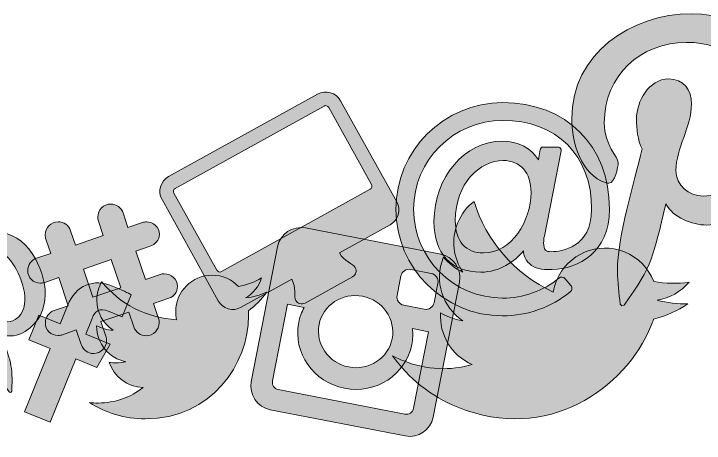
# Model space of a CAD drawing. Header units: inches. Extents: x 42 to 596, y -579 to -240.
# Drawn here: x 179.6 to 351.1, y -579.2 to -472.4 of the extents above; entities that cross this region are included whole.
import ezdxf

# ---------------------------------------------------------------- set-up
doc = ezdxf.new("R2010")
doc.units = ezdxf.units.IN
doc.header["$MEASUREMENT"] = 0
doc.layers.add('Layer 1', color=7, linetype='Continuous')

# ---------------------------------------------------------------- blocks, each defined once
blk = doc.blocks.new('block 22')
at = {"layer": 'Layer 1', "true_color": 0xe27d35}
h = blk.add_hatch(color=23, dxfattribs=at)
h.dxf.hatch_style = 2
edge = h.paths.add_edge_path()
edge.add_spline(control_points=[(347.85, -472.36), (361.56, -472.36), (374.05, -481.8), (374.05, -496.25), (374.05, -509.83), (367.11, -524.9), (351.65, -524.9), (347.98, -524.9), (343.35, -523.07), (341.56, -519.66), (338.25, -532.8), (338.51, -534.77), (331.17, -544.81), (331.17, -544.81), (330.56, -545.03), (330.56, -545.03), (330.56, -545.03), (330.17, -544.6), (330.17, -544.6), (329.9, -541.84), (329.51, -539.14), (329.51, -536.39), (329.51, -527.48), (333.62, -514.59), (335.62, -505.95), (334.53, -503.72), (334.23, -501.01), (334.23, -498.57), (334.23, -494.16), (337.28, -488.57), (342.26, -488.57), (345.93, -488.57), (347.9, -491.36), (347.9, -494.81), (347.9, -500.49), (344.05, -505.82), (344.05, -511.32), (344.05, -515.07), (347.15, -517.69), (350.78, -517.69), (360.82, -517.69), (363.92, -503.2), (363.92, -495.47), (363.92, -485.12), (356.59, -479.48), (346.67, -479.48), (335.14, -479.48), (326.24, -487.78), (326.24, -499.48), (326.24, -505.12), (329.69, -508), (329.69, -509.35), (329.69, -510.49), (328.86, -514.51), (327.41, -514.51), (327.2, -514.51), (326.89, -514.42), (326.67, -514.38), (320.43, -512.5), (318.16, -504.16), (318.16, -498.44), (318.16, -482.32), (332.92, -472.36), (347.85, -472.36)], knot_values=[0, 0, 0, 0, 1, 1, 1, 2, 2, 2, 3, 3, 3, 4, 4, 4, 5, 5, 5, 6, 6, 6, 7, 7, 7, 8, 8, 8, 9, 9, 9, 10, 10, 10, 11, 11, 11, 12, 12, 12, 13, 13, 13, 14, 14, 14, 15, 15, 15, 16, 16, 16, 17, 17, 17, 18, 18, 18, 19, 19, 19, 20, 20, 20, 21, 21, 21, 21], degree=3, periodic=1)
at = {"layer": 'Layer 1', "lineweight": 0}
blk.add_open_spline([(347.85, -472.36), (361.56, -472.36), (374.05, -481.8), (374.05, -496.25), (374.05, -509.83), (367.11, -524.9), (351.65, -524.9), (347.98, -524.9), (343.35, -523.07), (341.56, -519.66), (338.25, -532.8), (338.51, -534.77), (331.17, -544.81), (331.17, -544.81), (330.56, -545.03), (330.56, -545.03), (330.56, -545.03), (330.17, -544.6), (330.17, -544.6), (329.9, -541.84), (329.51, -539.14), (329.51, -536.39), (329.51, -527.48), (333.62, -514.59), (335.62, -505.95), (334.53, -503.72), (334.23, -501.01), (334.23, -498.57), (334.23, -494.16), (337.28, -488.57), (342.26, -488.57), (345.93, -488.57), (347.9, -491.36), (347.9, -494.81), (347.9, -500.49), (344.05, -505.82), (344.05, -511.32), (344.05, -515.07), (347.15, -517.69), (350.78, -517.69), (360.82, -517.69), (363.92, -503.2), (363.92, -495.47), (363.92, -485.12), (356.59, -479.48), (346.67, -479.48), (335.14, -479.48), (326.24, -487.78), (326.24, -499.48), (326.24, -505.12), (329.69, -508), (329.69, -509.35), (329.69, -510.49), (328.86, -514.51), (327.41, -514.51), (327.2, -514.51), (326.89, -514.42), (326.67, -514.38), (320.43, -512.5), (318.16, -504.16), (318.16, -498.44), (318.16, -482.32), (332.92, -472.36), (347.85, -472.36)], degree=3, knots=[0, 0, 0, 0, 1, 1, 1, 2, 2, 2, 3, 3, 3, 4, 4, 4, 5, 5, 5, 6, 6, 6, 7, 7, 7, 8, 8, 8, 9, 9, 9, 10, 10, 10, 11, 11, 11, 12, 12, 12, 13, 13, 13, 14, 14, 14, 15, 15, 15, 16, 16, 16, 17, 17, 17, 18, 18, 18, 19, 19, 19, 20, 20, 20, 21, 21, 21, 21], dxfattribs=at)
blk = doc.blocks.new('block 21')
at = {"layer": 'Layer 1'}
blk.add_blockref('block 22', (0, 0), dxfattribs=at)
blk = doc.blocks.new('block 23')
at = {"layer": 'Layer 1', "true_color": 0x5d5d5d}
h = blk.add_hatch(color=251, dxfattribs=at)
h.dxf.hatch_style = 2
edge = h.paths.add_edge_path()
edge.add_spline(control_points=[(338.48, -548.3), (338.31, -548.83), (338.1, -549.35), (337.89, -549.87), (331.47, -565.76), (311.99, -579.17), (289.9, -570.24), (283.09, -567.5), (277.56, -562.97), (273.63, -557.4), (274.55, -557.9), (275.46, -558.31), (276.47, -558.72), (282.08, -560.99), (288.02, -561.18), (293.46, -559.61), (288.22, -557.37), (285.19, -552.12), (285.59, -546.74), (286.29, -547.15), (287, -547.53), (287.78, -547.84), (288.86, -548.28), (290, -548.57), (291.11, -548.71), (286.06, -545.37), (283.88, -538.87), (286.24, -533.03), (286.26, -532.99), (286.29, -532.92), (286.3, -532.88), (287.54, -534.42), (289.17, -535.73), (291.12, -536.6), (288.75, -533.14), (288.12, -528.6), (289.8, -524.43), (290.7, -522.2), (292.12, -520.39), (293.89, -519.03), (296.86, -528.71), (303.82, -537.06), (313.58, -541.61), (313.75, -540.64), (314.02, -539.67), (314.39, -538.74), (317.07, -532.12), (324.61, -528.89), (331.26, -531.58), (334.72, -532.98), (337.26, -535.69), (338.51, -538.92), (341.43, -539.49), (344.44, -539.54), (347.3, -539.1), (345.28, -541.53), (342.44, -543.1), (339.35, -543.58), (341.87, -544.3), (344.48, -544.58), (347.02, -544.52), (344.42, -546.24), (341.52, -547.53), (338.48, -548.3)], knot_values=[0, 0, 0, 0, 1, 1, 1, 2, 2, 2, 3, 3, 3, 4, 4, 4, 5, 5, 5, 6, 6, 6, 7, 7, 7, 8, 8, 8, 9, 9, 9, 10, 10, 10, 11, 11, 11, 12, 12, 12, 13, 13, 13, 14, 14, 14, 15, 15, 15, 16, 16, 16, 17, 17, 17, 18, 18, 18, 19, 19, 19, 20, 20, 20, 21, 21, 21, 21], degree=3, periodic=1)
at = {"layer": 'Layer 1', "lineweight": 0}
blk.add_open_spline([(338.48, -548.3), (338.31, -548.83), (338.1, -549.35), (337.89, -549.87), (331.47, -565.76), (311.99, -579.17), (289.9, -570.24), (283.09, -567.5), (277.56, -562.97), (273.63, -557.4), (274.55, -557.9), (275.46, -558.31), (276.47, -558.72), (282.08, -560.99), (288.02, -561.18), (293.46, -559.61), (288.22, -557.37), (285.19, -552.12), (285.59, -546.74), (286.29, -547.15), (287, -547.53), (287.78, -547.84), (288.86, -548.28), (290, -548.57), (291.11, -548.71), (286.06, -545.37), (283.88, -538.87), (286.24, -533.03), (286.26, -532.99), (286.29, -532.92), (286.3, -532.88), (287.54, -534.42), (289.17, -535.73), (291.12, -536.6), (288.75, -533.14), (288.12, -528.6), (289.8, -524.43), (290.7, -522.2), (292.12, -520.39), (293.89, -519.03), (296.86, -528.71), (303.82, -537.06), (313.58, -541.61), (313.75, -540.64), (314.02, -539.67), (314.39, -538.74), (317.07, -532.12), (324.61, -528.89), (331.26, -531.58), (334.72, -532.98), (337.26, -535.69), (338.51, -538.92), (341.43, -539.49), (344.44, -539.54), (347.3, -539.1), (345.28, -541.53), (342.44, -543.1), (339.35, -543.58), (341.87, -544.3), (344.48, -544.58), (347.02, -544.52), (344.42, -546.24), (341.52, -547.53), (338.48, -548.3)], degree=3, knots=[0, 0, 0, 0, 1, 1, 1, 2, 2, 2, 3, 3, 3, 4, 4, 4, 5, 5, 5, 6, 6, 6, 7, 7, 7, 8, 8, 8, 9, 9, 9, 10, 10, 10, 11, 11, 11, 12, 12, 12, 13, 13, 13, 14, 14, 14, 15, 15, 15, 16, 16, 16, 17, 17, 17, 18, 18, 18, 19, 19, 19, 20, 20, 20, 21, 21, 21, 21], dxfattribs=at)
blk = doc.blocks.new('block 24')
at = {"layer": 'Layer 1', "true_color": 0x49c1c4}
h = blk.add_hatch(color=133, dxfattribs=at)
h.dxf.hatch_style = 2
edge = h.paths.add_edge_path()
edge.add_spline(control_points=[(313.29, -535.97), (312.84, -535.97), (312.67, -536), (312.18, -536), (310.04, -536), (308.35, -535.38), (307.28, -534.17), (306.62, -533.41), (306.24, -532.45), (306.14, -531.31), (304, -534), (300.27, -536.62), (295.61, -536.62), (288.18, -536.62), (283.94, -532.03), (283.94, -524.02), (283.94, -513.01), (291.57, -504.06), (300.89, -504.06), (304.93, -504.06), (308.18, -505.79), (309.9, -508.72), (309.9, -508.72), (309.97, -508.07), (309.97, -508.07), (309.97, -508.07), (310.35, -506.13), (310.35, -506.13), (310.39, -505.86), (310.63, -505.51), (310.87, -505.51), (310.87, -505.51), (314.94, -505.51), (314.94, -505.51), (315.12, -505.51), (315.29, -505.75), (315.39, -505.89), (315.5, -506), (315.53, -506.27), (315.5, -506.45), (315.5, -506.45), (311.35, -527.65), (311.35, -527.65), (311.21, -528.3), (311.18, -528.82), (311.18, -529.3), (311.18, -531.17), (311.73, -531.55), (313.15, -531.55), (315.5, -531.48), (323.09, -530.51), (323.09, -520.98), (323.09, -507.55), (314.43, -498.88), (300.99, -498.88), (288.8, -498.88), (278.89, -508.79), (278.89, -520.98), (278.89, -533.17), (288.8, -543.08), (300.99, -543.08), (306.07, -543.08), (311.04, -541.32), (314.98, -538.11), (315.46, -537.7), (316.15, -537.76), (316.53, -538.25), (316.53, -538.25), (317.95, -539.94), (317.95, -539.94), (318.12, -540.18), (318.22, -540.46), (318.19, -540.77), (318.16, -541.04), (318.02, -541.32), (317.78, -541.53), (313.08, -545.36), (307.11, -547.5), (300.99, -547.5), (286.39, -547.5), (274.47, -535.59), (274.47, -520.98), (274.47, -506.38), (286.39, -494.46), (300.99, -494.46), (316.84, -494.46), (327.51, -505.13), (327.51, -520.98), (327.51, -531.72), (319.85, -535.76), (313.29, -535.97)], knot_values=[0, 0, 0, 0, 1, 1, 1, 2, 2, 2, 3, 3, 3, 4, 4, 4, 5, 5, 5, 6, 6, 6, 7, 7, 7, 8, 8, 8, 9, 9, 9, 10, 10, 10, 11, 11, 11, 12, 12, 12, 13, 13, 13, 14, 14, 14, 15, 15, 15, 16, 16, 16, 17, 17, 17, 18, 18, 18, 19, 19, 19, 20, 20, 20, 21, 21, 21, 22, 22, 22, 23, 23, 23, 24, 24, 24, 25, 25, 25, 26, 26, 26, 27, 27, 27, 28, 28, 28, 29, 29, 29, 30, 30, 30, 30], degree=3, periodic=1)
edge = h.paths.add_edge_path()
edge.add_spline(control_points=[(301.1, -508.86), (295.36, -508.86), (289.22, -514.56), (289.22, -523.78), (289.22, -528.92), (291.77, -531.86), (296.26, -531.86), (303.2, -531.86), (308.04, -523.92), (308.04, -516.8), (308.04, -511.83), (305.45, -508.86), (301.1, -508.86)], knot_values=[0, 0, 0, 0, 1, 1, 1, 2, 2, 2, 3, 3, 3, 4, 4, 4, 4], degree=3, periodic=1)
at = {"layer": 'Layer 1', "lineweight": 0}
for points, knots in [([(313.29, -535.97), (312.84, -535.97), (312.67, -536), (312.18, -536), (310.04, -536), (308.35, -535.38), (307.28, -534.17), (306.62, -533.41), (306.24, -532.45), (306.14, -531.31), (304, -534), (300.27, -536.62), (295.61, -536.62), (288.18, -536.62), (283.94, -532.03), (283.94, -524.02), (283.94, -513.01), (291.57, -504.06), (300.89, -504.06), (304.93, -504.06), (308.18, -505.79), (309.9, -508.72), (309.9, -508.72), (309.97, -508.07), (309.97, -508.07), (309.97, -508.07), (310.35, -506.13), (310.35, -506.13), (310.39, -505.86), (310.63, -505.51), (310.87, -505.51), (310.87, -505.51), (314.94, -505.51), (314.94, -505.51), (315.12, -505.51), (315.29, -505.75), (315.39, -505.89), (315.5, -506), (315.53, -506.27), (315.5, -506.45), (315.5, -506.45), (311.35, -527.65), (311.35, -527.65), (311.21, -528.3), (311.18, -528.82), (311.18, -529.3), (311.18, -531.17), (311.73, -531.55), (313.15, -531.55), (315.5, -531.48), (323.09, -530.51), (323.09, -520.98), (323.09, -507.55), (314.43, -498.88), (300.99, -498.88), (288.8, -498.88), (278.89, -508.79), (278.89, -520.98), (278.89, -533.17), (288.8, -543.08), (300.99, -543.08), (306.07, -543.08), (311.04, -541.32), (314.98, -538.11), (315.46, -537.7), (316.15, -537.76), (316.53, -538.25), (316.53, -538.25), (317.95, -539.94), (317.95, -539.94), (318.12, -540.18), (318.22, -540.46), (318.19, -540.77), (318.16, -541.04), (318.02, -541.32), (317.78, -541.53), (313.08, -545.36), (307.11, -547.5), (300.99, -547.5), (286.39, -547.5), (274.47, -535.59), (274.47, -520.98), (274.47, -506.38), (286.39, -494.46), (300.99, -494.46), (316.84, -494.46), (327.51, -505.13), (327.51, -520.98), (327.51, -531.72), (319.85, -535.76), (313.29, -535.97)], [0, 0, 0, 0, 1, 1, 1, 2, 2, 2, 3, 3, 3, 4, 4, 4, 5, 5, 5, 6, 6, 6, 7, 7, 7, 8, 8, 8, 9, 9, 9, 10, 10, 10, 11, 11, 11, 12, 12, 12, 13, 13, 13, 14, 14, 14, 15, 15, 15, 16, 16, 16, 17, 17, 17, 18, 18, 18, 19, 19, 19, 20, 20, 20, 21, 21, 21, 22, 22, 22, 23, 23, 23, 24, 24, 24, 25, 25, 25, 26, 26, 26, 27, 27, 27, 28, 28, 28, 29, 29, 29, 30, 30, 30, 30]), ([(301.1, -508.86), (295.36, -508.86), (289.22, -514.56), (289.22, -523.78), (289.22, -528.92), (291.77, -531.86), (296.26, -531.86), (303.2, -531.86), (308.04, -523.92), (308.04, -516.8), (308.04, -511.83), (305.45, -508.86), (301.1, -508.86)], [0, 0, 0, 0, 1, 1, 1, 2, 2, 2, 3, 3, 3, 4, 4, 4, 4])]:
    blk.add_open_spline(points, degree=3, knots=knots, dxfattribs=at)
blk = doc.blocks.new('block 25')
at = {"layer": 'Layer 1', "true_color": 0xe27d35}
h = blk.add_hatch(color=23, dxfattribs=at)
h.dxf.hatch_style = 2
edge = h.paths.add_edge_path()
edge.add_spline(control_points=[(283.74, -572.69), (283.12, -575.87), (280, -577.98), (276.82, -577.36), (276.82, -577.36), (243.22, -570.83), (243.22, -570.83), (240.05, -570.21), (237.94, -567.08), (238.55, -563.91), (238.55, -563.91), (245.08, -530.31), (245.08, -530.31), (245.7, -527.13), (248.83, -525.03), (252.01, -525.64), (252.01, -525.64), (285.6, -532.17), (285.6, -532.17), (288.78, -532.79), (290.89, -535.92), (290.27, -539.09), (290.27, -539.09), (283.74, -572.69), (283.74, -572.69)], knot_values=[0, 0, 0, 0, 1, 1, 1, 2, 2, 2, 3, 3, 3, 4, 4, 4, 5, 5, 5, 6, 6, 6, 7, 7, 7, 8, 8, 8, 8], degree=3, periodic=1)
edge = h.paths.add_edge_path()
edge.add_spline(control_points=[(282.56, -551.43), (282.56, -551.43), (278.59, -550.65), (278.59, -550.65), (278.74, -551.93), (278.69, -553.3), (278.43, -554.62), (276.96, -562.15), (269.49, -567.02), (261.72, -565.51), (253.98, -564), (248.87, -556.69), (250.33, -549.16), (250.59, -547.84), (251.06, -546.55), (251.67, -545.42), (251.67, -545.42), (247.53, -544.62), (247.53, -544.62), (247.53, -544.62), (243.82, -563.68), (243.82, -563.68), (243.63, -564.68), (244.26, -565.63), (245.26, -565.82), (245.26, -565.82), (276.71, -571.93), (276.71, -571.93), (277.71, -572.13), (278.66, -571.49), (278.85, -570.49), (278.85, -570.49), (282.56, -551.43), (282.56, -551.43)], knot_values=[0, 0, 0, 0, 1, 1, 1, 2, 2, 2, 3, 3, 3, 4, 4, 4, 5, 5, 5, 6, 6, 6, 7, 7, 7, 8, 8, 8, 9, 9, 9, 10, 10, 10, 11, 11, 11, 11], degree=3, periodic=1)
edge = h.paths.add_edge_path()
edge.add_spline(control_points=[(266.17, -542.62), (261.17, -541.65), (256.34, -544.8), (255.4, -549.66), (254.45, -554.51), (257.75, -559.24), (262.75, -560.21), (267.78, -561.19), (272.6, -558.04), (273.55, -553.18), (274.49, -548.33), (271.2, -543.6), (266.17, -542.62)], knot_values=[0, 0, 0, 0, 1, 1, 1, 2, 2, 2, 3, 3, 3, 4, 4, 4, 4], degree=3, periodic=1)
edge = h.paths.add_edge_path()
edge.add_spline(control_points=[(284.91, -539.36), (285.12, -538.25), (284.39, -537.16), (283.27, -536.94), (283.27, -536.94), (278.15, -535.95), (278.15, -535.95), (277.03, -535.73), (275.94, -536.46), (275.73, -537.58), (275.73, -537.58), (274.78, -542.43), (274.78, -542.43), (274.57, -543.55), (275.3, -544.64), (276.42, -544.86), (276.42, -544.86), (281.54, -545.85), (281.54, -545.85), (282.66, -546.07), (283.74, -545.34), (283.96, -544.22), (283.96, -544.22), (284.91, -539.36), (284.91, -539.36)], knot_values=[0, 0, 0, 0, 1, 1, 1, 2, 2, 2, 3, 3, 3, 4, 4, 4, 5, 5, 5, 6, 6, 6, 7, 7, 7, 8, 8, 8, 8], degree=3, periodic=1)
at = {"layer": 'Layer 1', "lineweight": 0}
for points, knots in [([(283.74, -572.69), (283.12, -575.87), (280, -577.98), (276.82, -577.36), (276.82, -577.36), (243.22, -570.83), (243.22, -570.83), (240.05, -570.21), (237.94, -567.08), (238.55, -563.91), (238.55, -563.91), (245.08, -530.31), (245.08, -530.31), (245.7, -527.13), (248.83, -525.03), (252.01, -525.64), (252.01, -525.64), (285.6, -532.17), (285.6, -532.17), (288.78, -532.79), (290.89, -535.92), (290.27, -539.09), (290.27, -539.09), (283.74, -572.69), (283.74, -572.69)], [0, 0, 0, 0, 1, 1, 1, 2, 2, 2, 3, 3, 3, 4, 4, 4, 5, 5, 5, 6, 6, 6, 7, 7, 7, 8, 8, 8, 8]), ([(284.91, -539.36), (285.12, -538.25), (284.39, -537.16), (283.27, -536.94), (283.27, -536.94), (278.15, -535.95), (278.15, -535.95), (277.03, -535.73), (275.94, -536.46), (275.73, -537.58), (275.73, -537.58), (274.78, -542.43), (274.78, -542.43), (274.57, -543.55), (275.3, -544.64), (276.42, -544.86), (276.42, -544.86), (281.54, -545.85), (281.54, -545.85), (282.66, -546.07), (283.74, -545.34), (283.96, -544.22), (283.96, -544.22), (284.91, -539.36), (284.91, -539.36)], [0, 0, 0, 0, 1, 1, 1, 2, 2, 2, 3, 3, 3, 4, 4, 4, 5, 5, 5, 6, 6, 6, 7, 7, 7, 8, 8, 8, 8]), ([(266.17, -542.62), (261.17, -541.65), (256.34, -544.8), (255.4, -549.66), (254.45, -554.51), (257.75, -559.24), (262.75, -560.21), (267.78, -561.19), (272.6, -558.04), (273.55, -553.18), (274.49, -548.33), (271.2, -543.6), (266.17, -542.62)], [0, 0, 0, 0, 1, 1, 1, 2, 2, 2, 3, 3, 3, 4, 4, 4, 4]), ([(282.56, -551.43), (282.56, -551.43), (278.59, -550.65), (278.59, -550.65), (278.74, -551.93), (278.69, -553.3), (278.43, -554.62), (276.96, -562.15), (269.49, -567.02), (261.72, -565.51), (253.98, -564), (248.87, -556.69), (250.33, -549.16), (250.59, -547.84), (251.06, -546.55), (251.67, -545.42), (251.67, -545.42), (247.53, -544.62), (247.53, -544.62), (247.53, -544.62), (243.82, -563.68), (243.82, -563.68), (243.63, -564.68), (244.26, -565.63), (245.26, -565.82), (245.26, -565.82), (276.71, -571.93), (276.71, -571.93), (277.71, -572.13), (278.66, -571.49), (278.85, -570.49), (278.85, -570.49), (282.56, -551.43), (282.56, -551.43)], [0, 0, 0, 0, 1, 1, 1, 2, 2, 2, 3, 3, 3, 4, 4, 4, 5, 5, 5, 6, 6, 6, 7, 7, 7, 8, 8, 8, 9, 9, 9, 10, 10, 10, 11, 11, 11, 11])]:
    blk.add_open_spline(points, degree=3, knots=knots, dxfattribs=at)
blk = doc.blocks.new('block 27')
at = {"layer": 'Layer 1', "true_color": 0x5d5d5d}
h = blk.add_hatch(color=251, dxfattribs=at)
h.dxf.hatch_style = 2
edge = h.paths.add_edge_path()
edge.add_spline(control_points=[(274.67, -519.14), (275.79, -521.17), (275.05, -523.75), (273.02, -524.88), (273.02, -524.88), (260.45, -531.85), (260.45, -531.85), (261.54, -533.81), (263.94, -534.66), (264.39, -535.46), (264.84, -536.27), (264.54, -537.31), (263.73, -537.76), (263.73, -537.76), (251.9, -544.32), (251.9, -544.32), (251.09, -544.77), (250.05, -544.47), (249.6, -543.66), (249.13, -542.8), (249.74, -540.41), (248.62, -538.4), (248.62, -538.4), (236.06, -545.37), (236.06, -545.37), (234.02, -546.5), (231.44, -545.76), (230.31, -543.72), (230.31, -543.72), (216.38, -518.59), (216.38, -518.59), (215.25, -516.55), (215.99, -513.97), (218.03, -512.84), (218.03, -512.84), (254.99, -492.36), (254.99, -492.36), (257.02, -491.23), (259.61, -491.97), (260.73, -494), (260.73, -494), (274.67, -519.14), (274.67, -519.14)], knot_values=[0, 0, 0, 0, 1, 1, 1, 2, 2, 2, 3, 3, 3, 4, 4, 4, 5, 5, 5, 6, 6, 6, 7, 7, 7, 8, 8, 8, 9, 9, 9, 10, 10, 10, 11, 11, 11, 12, 12, 12, 13, 13, 13, 14, 14, 14, 14], degree=3, periodic=1)
edge = h.paths.add_edge_path()
edge.add_spline(control_points=[(257.78, -495.64), (257.56, -495.25), (257.02, -495.09), (256.63, -495.31), (256.63, -495.31), (219.66, -515.8), (219.66, -515.8), (219.27, -516.02), (219.12, -516.56), (219.34, -516.95), (219.34, -516.95), (229.99, -536.17), (229.99, -536.17), (230.21, -536.56), (230.75, -536.72), (231.14, -536.5), (231.14, -536.5), (268.1, -516.01), (268.1, -516.01), (268.49, -515.79), (268.65, -515.25), (268.43, -514.86), (268.43, -514.86), (257.78, -495.64), (257.78, -495.64)], knot_values=[0, 0, 0, 0, 1, 1, 1, 2, 2, 2, 3, 3, 3, 4, 4, 4, 5, 5, 5, 6, 6, 6, 7, 7, 7, 8, 8, 8, 8], degree=3, periodic=1)
at = {"layer": 'Layer 1', "lineweight": 0}
for points, knots in [([(274.67, -519.14), (275.79, -521.17), (275.05, -523.75), (273.02, -524.88), (273.02, -524.88), (260.45, -531.85), (260.45, -531.85), (261.54, -533.81), (263.94, -534.66), (264.39, -535.46), (264.84, -536.27), (264.54, -537.31), (263.73, -537.76), (263.73, -537.76), (251.9, -544.32), (251.9, -544.32), (251.09, -544.77), (250.05, -544.47), (249.6, -543.66), (249.13, -542.8), (249.74, -540.41), (248.62, -538.4), (248.62, -538.4), (236.06, -545.37), (236.06, -545.37), (234.02, -546.5), (231.44, -545.76), (230.31, -543.72), (230.31, -543.72), (216.38, -518.59), (216.38, -518.59), (215.25, -516.55), (215.99, -513.97), (218.03, -512.84), (218.03, -512.84), (254.99, -492.36), (254.99, -492.36), (257.02, -491.23), (259.61, -491.97), (260.73, -494), (260.73, -494), (274.67, -519.14), (274.67, -519.14)], [0, 0, 0, 0, 1, 1, 1, 2, 2, 2, 3, 3, 3, 4, 4, 4, 5, 5, 5, 6, 6, 6, 7, 7, 7, 8, 8, 8, 9, 9, 9, 10, 10, 10, 11, 11, 11, 12, 12, 12, 13, 13, 13, 14, 14, 14, 14]), ([(257.78, -495.64), (257.56, -495.25), (257.02, -495.09), (256.63, -495.31), (256.63, -495.31), (219.66, -515.8), (219.66, -515.8), (219.27, -516.02), (219.12, -516.56), (219.34, -516.95), (219.34, -516.95), (229.99, -536.17), (229.99, -536.17), (230.21, -536.56), (230.75, -536.72), (231.14, -536.5), (231.14, -536.5), (268.1, -516.01), (268.1, -516.01), (268.49, -515.79), (268.65, -515.25), (268.43, -514.86), (268.43, -514.86), (257.78, -495.64), (257.78, -495.64)], [0, 0, 0, 0, 1, 1, 1, 2, 2, 2, 3, 3, 3, 4, 4, 4, 5, 5, 5, 6, 6, 6, 7, 7, 7, 8, 8, 8, 8])]:
    blk.add_open_spline(points, degree=3, knots=knots, dxfattribs=at)
blk = doc.blocks.new('block 26')
at = {"layer": 'Layer 1'}
blk.add_blockref('block 27', (0, 0), dxfattribs=at)
blk = doc.blocks.new('block 28')
at = {"layer": 'Layer 1', "true_color": 0x49c1c4}
h = blk.add_hatch(color=133, dxfattribs=at)
h.dxf.hatch_style = 2
edge = h.paths.add_edge_path()
edge.add_spline(control_points=[(237.83, -546.28), (237.86, -546.67), (237.86, -547.06), (237.86, -547.45), (237.86, -559.38), (228.79, -573.11), (212.2, -573.11), (207.09, -573.11), (202.34, -571.63), (198.35, -569.07), (199.08, -569.15), (199.77, -569.18), (200.53, -569.18), (204.74, -569.18), (208.62, -567.75), (211.72, -565.32), (207.76, -565.24), (204.44, -562.64), (203.29, -559.07), (203.85, -559.15), (204.41, -559.21), (205, -559.21), (205.8, -559.21), (206.61, -559.1), (207.37, -558.9), (203.24, -558.06), (200.14, -554.43), (200.14, -550.05), (200.14, -550.02), (200.14, -549.97), (200.14, -549.94), (201.34, -550.61), (202.73, -551.03), (204.21, -551.08), (201.78, -549.46), (200.19, -546.7), (200.19, -543.57), (200.19, -541.9), (200.64, -540.36), (201.42, -539.02), (205.86, -544.49), (212.53, -548.07), (220.02, -548.46), (219.88, -547.79), (219.79, -547.09), (219.79, -546.39), (219.79, -541.42), (223.82, -537.37), (228.81, -537.37), (231.41, -537.37), (233.76, -538.46), (235.4, -540.22), (237.44, -539.83), (239.4, -539.08), (241.13, -538.04), (240.46, -540.14), (239.03, -541.9), (237.16, -543.01), (238.98, -542.82), (240.74, -542.31), (242.36, -541.62), (241.13, -543.4), (239.59, -545), (237.83, -546.28)], knot_values=[0, 0, 0, 0, 1, 1, 1, 2, 2, 2, 3, 3, 3, 4, 4, 4, 5, 5, 5, 6, 6, 6, 7, 7, 7, 8, 8, 8, 9, 9, 9, 10, 10, 10, 11, 11, 11, 12, 12, 12, 13, 13, 13, 14, 14, 14, 15, 15, 15, 16, 16, 16, 17, 17, 17, 18, 18, 18, 19, 19, 19, 20, 20, 20, 21, 21, 21, 21], degree=3, periodic=1)
at = {"layer": 'Layer 1', "lineweight": 0}
blk.add_open_spline([(237.83, -546.28), (237.86, -546.67), (237.86, -547.06), (237.86, -547.45), (237.86, -559.38), (228.79, -573.11), (212.2, -573.11), (207.09, -573.11), (202.34, -571.63), (198.35, -569.07), (199.08, -569.15), (199.77, -569.18), (200.53, -569.18), (204.74, -569.18), (208.62, -567.75), (211.72, -565.32), (207.76, -565.24), (204.44, -562.64), (203.29, -559.07), (203.85, -559.15), (204.41, -559.21), (205, -559.21), (205.8, -559.21), (206.61, -559.1), (207.37, -558.9), (203.24, -558.06), (200.14, -554.43), (200.14, -550.05), (200.14, -550.02), (200.14, -549.97), (200.14, -549.94), (201.34, -550.61), (202.73, -551.03), (204.21, -551.08), (201.78, -549.46), (200.19, -546.7), (200.19, -543.57), (200.19, -541.9), (200.64, -540.36), (201.42, -539.02), (205.86, -544.49), (212.53, -548.07), (220.02, -548.46), (219.88, -547.79), (219.79, -547.09), (219.79, -546.39), (219.79, -541.42), (223.82, -537.37), (228.81, -537.37), (231.41, -537.37), (233.76, -538.46), (235.4, -540.22), (237.44, -539.83), (239.4, -539.08), (241.13, -538.04), (240.46, -540.14), (239.03, -541.9), (237.16, -543.01), (238.98, -542.82), (240.74, -542.31), (242.36, -541.62), (241.13, -543.4), (239.59, -545), (237.83, -546.28)], degree=3, knots=[0, 0, 0, 0, 1, 1, 1, 2, 2, 2, 3, 3, 3, 4, 4, 4, 5, 5, 5, 6, 6, 6, 7, 7, 7, 8, 8, 8, 9, 9, 9, 10, 10, 10, 11, 11, 11, 12, 12, 12, 13, 13, 13, 14, 14, 14, 15, 15, 15, 16, 16, 16, 17, 17, 17, 18, 18, 18, 19, 19, 19, 20, 20, 20, 21, 21, 21, 21], dxfattribs=at)
blk = doc.blocks.new('block 29')
at = {"layer": 'Layer 1', "true_color": 0xe27d35}
h = blk.add_hatch(color=23, dxfattribs=at)
h.dxf.hatch_style = 2
edge = h.paths.add_edge_path()
edge.add_spline(control_points=[(220.19, -540.2), (220.19, -541.63), (219.45, -542.63), (218.11, -543.1), (218.11, -543.1), (214.27, -544.42), (214.27, -544.42), (214.27, -544.42), (215.52, -548.15), (215.52, -548.15), (215.63, -548.49), (215.68, -548.84), (215.68, -549.2), (215.68, -550.96), (214.25, -552.44), (212.48, -552.44), (211.07, -552.44), (209.82, -551.57), (209.38, -550.23), (209.38, -550.23), (208.15, -546.54), (208.15, -546.54), (208.15, -546.54), (201.22, -548.91), (201.22, -548.91), (201.22, -548.91), (202.45, -552.57), (202.45, -552.57), (202.56, -552.91), (202.63, -553.27), (202.63, -553.62), (202.63, -555.37), (201.2, -556.86), (199.41, -556.86), (198.01, -556.86), (196.78, -555.99), (196.33, -554.65), (196.33, -554.65), (195.1, -551.01), (195.1, -551.01), (195.1, -551.01), (191.68, -552.19), (191.68, -552.19), (191.33, -552.3), (190.95, -552.39), (190.57, -552.39), (188.76, -552.39), (187.4, -551.05), (187.4, -549.25), (187.4, -547.86), (188.29, -546.61), (189.61, -546.16), (189.61, -546.16), (193.09, -544.98), (193.09, -544.98), (193.09, -544.98), (190.75, -537.99), (190.75, -537.99), (190.75, -537.99), (187.26, -539.19), (187.26, -539.19), (186.9, -539.3), (186.55, -539.37), (186.19, -539.37), (184.4, -539.37), (183.02, -538.01), (183.02, -536.22), (183.02, -534.84), (183.91, -533.58), (185.23, -533.14), (185.23, -533.14), (188.74, -531.95), (188.74, -531.95), (188.74, -531.95), (187.55, -528.4), (187.55, -528.4), (187.44, -528.07), (187.37, -527.71), (187.37, -527.35), (187.37, -525.59), (188.8, -524.11), (190.59, -524.11), (192, -524.11), (193.23, -524.98), (193.67, -526.33), (193.67, -526.33), (194.88, -529.9), (194.88, -529.9), (194.88, -529.9), (201.8, -527.55), (201.8, -527.55), (201.8, -527.55), (200.6, -523.98), (200.6, -523.98), (200.49, -523.64), (200.42, -523.29), (200.42, -522.93), (200.42, -521.17), (201.87, -519.69), (203.64, -519.69), (205.04, -519.69), (206.29, -520.58), (206.74, -521.9), (206.74, -521.9), (207.92, -525.5), (207.92, -525.5), (207.92, -525.5), (211.54, -524.27), (211.54, -524.27), (211.86, -524.18), (212.17, -524.14), (212.5, -524.14), (214.25, -524.14), (215.74, -525.43), (215.74, -527.22), (215.74, -528.6), (214.67, -529.77), (213.42, -530.19), (213.42, -530.19), (209.91, -531.4), (209.91, -531.4), (209.91, -531.4), (212.26, -538.46), (212.26, -538.46), (212.26, -538.46), (215.92, -537.2), (215.92, -537.2), (216.26, -537.09), (216.61, -537.03), (216.95, -537.03), (218.78, -537.03), (220.19, -538.37), (220.19, -540.2)], knot_values=[0, 0, 0, 0, 1, 1, 1, 2, 2, 2, 3, 3, 3, 4, 4, 4, 5, 5, 5, 6, 6, 6, 7, 7, 7, 8, 8, 8, 9, 9, 9, 10, 10, 10, 11, 11, 11, 12, 12, 12, 13, 13, 13, 14, 14, 14, 15, 15, 15, 16, 16, 16, 17, 17, 17, 18, 18, 18, 19, 19, 19, 20, 20, 20, 21, 21, 21, 22, 22, 22, 23, 23, 23, 24, 24, 24, 25, 25, 25, 26, 26, 26, 27, 27, 27, 28, 28, 28, 29, 29, 29, 30, 30, 30, 31, 31, 31, 32, 32, 32, 33, 33, 33, 34, 34, 34, 35, 35, 35, 36, 36, 36, 37, 37, 37, 38, 38, 38, 39, 39, 39, 40, 40, 40, 41, 41, 41, 42, 42, 42, 43, 43, 43, 44, 44, 44, 44], degree=3, periodic=1)
h.paths.add_polyline_path([(206.14, -540.53), (203.79, -533.5), (196.87, -535.89), (199.21, -542.88)])
at = {"layer": 'Layer 1', "lineweight": 0}
blk.add_lwpolyline([(206.14, -540.53), (203.79, -533.5), (196.87, -535.89), (199.21, -542.88), (206.14, -540.53)], dxfattribs=at)
blk.add_open_spline([(220.19, -540.2), (220.19, -541.63), (219.45, -542.63), (218.11, -543.1), (218.11, -543.1), (214.27, -544.42), (214.27, -544.42), (214.27, -544.42), (215.52, -548.15), (215.52, -548.15), (215.63, -548.49), (215.68, -548.84), (215.68, -549.2), (215.68, -550.96), (214.25, -552.44), (212.48, -552.44), (211.07, -552.44), (209.82, -551.57), (209.38, -550.23), (209.38, -550.23), (208.15, -546.54), (208.15, -546.54), (208.15, -546.54), (201.22, -548.91), (201.22, -548.91), (201.22, -548.91), (202.45, -552.57), (202.45, -552.57), (202.56, -552.91), (202.63, -553.27), (202.63, -553.62), (202.63, -555.37), (201.2, -556.86), (199.41, -556.86), (198.01, -556.86), (196.78, -555.99), (196.33, -554.65), (196.33, -554.65), (195.1, -551.01), (195.1, -551.01), (195.1, -551.01), (191.68, -552.19), (191.68, -552.19), (191.33, -552.3), (190.95, -552.39), (190.57, -552.39), (188.76, -552.39), (187.4, -551.05), (187.4, -549.25), (187.4, -547.86), (188.29, -546.61), (189.61, -546.16), (189.61, -546.16), (193.09, -544.98), (193.09, -544.98), (193.09, -544.98), (190.75, -537.99), (190.75, -537.99), (190.75, -537.99), (187.26, -539.19), (187.26, -539.19), (186.9, -539.3), (186.55, -539.37), (186.19, -539.37), (184.4, -539.37), (183.02, -538.01), (183.02, -536.22), (183.02, -534.84), (183.91, -533.58), (185.23, -533.14), (185.23, -533.14), (188.74, -531.95), (188.74, -531.95), (188.74, -531.95), (187.55, -528.4), (187.55, -528.4), (187.44, -528.07), (187.37, -527.71), (187.37, -527.35), (187.37, -525.59), (188.8, -524.11), (190.59, -524.11), (192, -524.11), (193.23, -524.98), (193.67, -526.33), (193.67, -526.33), (194.88, -529.9), (194.88, -529.9), (194.88, -529.9), (201.8, -527.55), (201.8, -527.55), (201.8, -527.55), (200.6, -523.98), (200.6, -523.98), (200.49, -523.64), (200.42, -523.29), (200.42, -522.93), (200.42, -521.17), (201.87, -519.69), (203.64, -519.69), (205.04, -519.69), (206.29, -520.58), (206.74, -521.9), (206.74, -521.9), (207.92, -525.5), (207.92, -525.5), (207.92, -525.5), (211.54, -524.27), (211.54, -524.27), (211.86, -524.18), (212.17, -524.14), (212.5, -524.14), (214.25, -524.14), (215.74, -525.43), (215.74, -527.22), (215.74, -528.6), (214.67, -529.77), (213.42, -530.19), (213.42, -530.19), (209.91, -531.4), (209.91, -531.4), (209.91, -531.4), (212.26, -538.46), (212.26, -538.46), (212.26, -538.46), (215.92, -537.2), (215.92, -537.2), (216.26, -537.09), (216.61, -537.03), (216.95, -537.03), (218.78, -537.03), (220.19, -538.37), (220.19, -540.2)], degree=3, knots=[0, 0, 0, 0, 1, 1, 1, 2, 2, 2, 3, 3, 3, 4, 4, 4, 5, 5, 5, 6, 6, 6, 7, 7, 7, 8, 8, 8, 9, 9, 9, 10, 10, 10, 11, 11, 11, 12, 12, 12, 13, 13, 13, 14, 14, 14, 15, 15, 15, 16, 16, 16, 17, 17, 17, 18, 18, 18, 19, 19, 19, 20, 20, 20, 21, 21, 21, 22, 22, 22, 23, 23, 23, 24, 24, 24, 25, 25, 25, 26, 26, 26, 27, 27, 27, 28, 28, 28, 29, 29, 29, 30, 30, 30, 31, 31, 31, 32, 32, 32, 33, 33, 33, 34, 34, 34, 35, 35, 35, 36, 36, 36, 37, 37, 37, 38, 38, 38, 39, 39, 39, 40, 40, 40, 41, 41, 41, 42, 42, 42, 43, 43, 43, 44, 44, 44, 44], dxfattribs=at)
blk = doc.blocks.new('block 30')
at = {"layer": 'Layer 1', "true_color": 0x5d5d5d}
h = blk.add_hatch(color=251, dxfattribs=at)
h.dxf.hatch_style = 2
edge = h.paths.add_edge_path()
edge.add_spline(control_points=[(206.48, -547.7), (206.48, -547.7), (203.23, -546.38), (203.23, -546.38), (200.69, -545.35), (199.71, -546.38), (199, -548.14), (199, -548.14), (197.42, -552.06), (197.42, -552.06), (197.42, -552.06), (203.49, -554.51), (203.49, -554.51), (203.49, -554.51), (200.21, -560.31), (200.21, -560.31), (200.21, -560.31), (194.94, -558.19), (194.94, -558.19), (194.94, -558.19), (188.59, -573.91), (188.59, -573.91), (188.59, -573.91), (182.26, -571.35), (182.26, -571.35), (182.26, -571.35), (188.61, -555.63), (188.61, -555.63), (188.61, -555.63), (183.33, -553.49), (183.33, -553.49), (183.33, -553.49), (185.8, -547.36), (185.8, -547.36), (185.8, -547.36), (191.08, -549.5), (191.08, -549.5), (191.08, -549.5), (192.91, -544.98), (192.91, -544.98), (195.03, -539.74), (199.39, -538.18), (204.07, -540.07), (206.31, -540.98), (208.17, -541.92), (208.69, -542.23), (208.69, -542.23), (206.48, -547.7), (206.48, -547.7)], knot_values=[0, 0, 0, 0, 1, 1, 1, 2, 2, 2, 3, 3, 3, 4, 4, 4, 5, 5, 5, 6, 6, 6, 7, 7, 7, 8, 8, 8, 9, 9, 9, 10, 10, 10, 11, 11, 11, 12, 12, 12, 13, 13, 13, 14, 14, 14, 15, 15, 15, 16, 16, 16, 16], degree=3, periodic=1)
at = {"layer": 'Layer 1', "lineweight": 0}
blk.add_open_spline([(206.48, -547.7), (206.48, -547.7), (203.23, -546.38), (203.23, -546.38), (200.69, -545.35), (199.71, -546.38), (199, -548.14), (199, -548.14), (197.42, -552.06), (197.42, -552.06), (197.42, -552.06), (203.49, -554.51), (203.49, -554.51), (203.49, -554.51), (200.21, -560.31), (200.21, -560.31), (200.21, -560.31), (194.94, -558.19), (194.94, -558.19), (194.94, -558.19), (188.59, -573.91), (188.59, -573.91), (188.59, -573.91), (182.26, -571.35), (182.26, -571.35), (182.26, -571.35), (188.61, -555.63), (188.61, -555.63), (188.61, -555.63), (183.33, -553.49), (183.33, -553.49), (183.33, -553.49), (185.8, -547.36), (185.8, -547.36), (185.8, -547.36), (191.08, -549.5), (191.08, -549.5), (191.08, -549.5), (192.91, -544.98), (192.91, -544.98), (195.03, -539.74), (199.39, -538.18), (204.07, -540.07), (206.31, -540.98), (208.17, -541.92), (208.69, -542.23), (208.69, -542.23), (206.48, -547.7), (206.48, -547.7)], degree=3, knots=[0, 0, 0, 0, 1, 1, 1, 2, 2, 2, 3, 3, 3, 4, 4, 4, 5, 5, 5, 6, 6, 6, 7, 7, 7, 8, 8, 8, 9, 9, 9, 10, 10, 10, 11, 11, 11, 12, 12, 12, 13, 13, 13, 14, 14, 14, 15, 15, 15, 16, 16, 16, 16], dxfattribs=at)
blk = doc.blocks.new('block 32')
at = {"layer": 'Layer 1', "true_color": 0x49c1c4}
h = blk.add_hatch(color=133, dxfattribs=at)
h.dxf.hatch_style = 2
edge = h.paths.add_edge_path()
edge.add_spline(control_points=[(165.42, -528.89), (171.57, -524.9), (179.93, -525.49), (184.14, -531.98), (188.09, -538.07), (189.37, -546.85), (182.43, -551.36), (180.79, -552.43), (178.18, -552.95), (176.38, -551.95), (178.72, -558.81), (179.41, -559.62), (179.05, -566.26), (179.05, -566.26), (178.84, -566.54), (178.84, -566.54), (178.84, -566.54), (178.53, -566.45), (178.53, -566.45), (177.61, -565.3), (176.65, -564.2), (175.85, -562.96), (173.25, -558.96), (171.34, -551.99), (169.72, -547.52), (168.58, -546.84), (167.66, -545.72), (166.94, -544.62), (165.66, -542.64), (165.4, -539.24), (167.64, -537.79), (169.28, -536.72), (170.98, -537.41), (171.98, -538.95), (173.64, -541.5), (173.46, -545.01), (175.07, -547.48), (176.16, -549.16), (178.32, -549.44), (179.94, -548.38), (184.45, -545.45), (181.62, -538.05), (179.36, -534.58), (176.35, -529.93), (171.42, -529.54), (166.97, -532.43), (161.8, -535.79), (160.22, -542.11), (163.63, -547.36), (165.27, -549.89), (167.65, -550.18), (168.05, -550.78), (168.38, -551.29), (169.18, -553.34), (168.53, -553.76), (168.43, -553.82), (168.27, -553.87), (168.16, -553.92), (164.81, -554.89), (161.36, -551.81), (159.7, -549.24), (155, -542.01), (158.72, -533.25), (165.42, -528.89)], knot_values=[0, 0, 0, 0, 1, 1, 1, 2, 2, 2, 3, 3, 3, 4, 4, 4, 5, 5, 5, 6, 6, 6, 7, 7, 7, 8, 8, 8, 9, 9, 9, 10, 10, 10, 11, 11, 11, 12, 12, 12, 13, 13, 13, 14, 14, 14, 15, 15, 15, 16, 16, 16, 17, 17, 17, 18, 18, 18, 19, 19, 19, 20, 20, 20, 21, 21, 21, 21], degree=3, periodic=1)
at = {"layer": 'Layer 1', "lineweight": 0}
blk.add_open_spline([(165.42, -528.89), (171.57, -524.9), (179.93, -525.49), (184.14, -531.98), (188.09, -538.07), (189.37, -546.85), (182.43, -551.36), (180.79, -552.43), (178.18, -552.95), (176.38, -551.95), (178.72, -558.81), (179.41, -559.62), (179.05, -566.26), (179.05, -566.26), (178.84, -566.54), (178.84, -566.54), (178.84, -566.54), (178.53, -566.45), (178.53, -566.45), (177.61, -565.3), (176.65, -564.2), (175.85, -562.96), (173.25, -558.96), (171.34, -551.99), (169.72, -547.52), (168.58, -546.84), (167.66, -545.72), (166.94, -544.62), (165.66, -542.64), (165.4, -539.24), (167.64, -537.79), (169.28, -536.72), (170.98, -537.41), (171.98, -538.95), (173.64, -541.5), (173.46, -545.01), (175.07, -547.48), (176.16, -549.16), (178.32, -549.44), (179.94, -548.38), (184.45, -545.45), (181.62, -538.05), (179.36, -534.58), (176.35, -529.93), (171.42, -529.54), (166.97, -532.43), (161.8, -535.79), (160.22, -542.11), (163.63, -547.36), (165.27, -549.89), (167.65, -550.18), (168.05, -550.78), (168.38, -551.29), (169.18, -553.34), (168.53, -553.76), (168.43, -553.82), (168.27, -553.87), (168.16, -553.92), (164.81, -554.89), (161.36, -551.81), (159.7, -549.24), (155, -542.01), (158.72, -533.25), (165.42, -528.89)], degree=3, knots=[0, 0, 0, 0, 1, 1, 1, 2, 2, 2, 3, 3, 3, 4, 4, 4, 5, 5, 5, 6, 6, 6, 7, 7, 7, 8, 8, 8, 9, 9, 9, 10, 10, 10, 11, 11, 11, 12, 12, 12, 13, 13, 13, 14, 14, 14, 15, 15, 15, 16, 16, 16, 17, 17, 17, 18, 18, 18, 19, 19, 19, 20, 20, 20, 21, 21, 21, 21], dxfattribs=at)
blk = doc.blocks.new('block 31')
at = {"layer": 'Layer 1'}
blk.add_blockref('block 32', (0, 0), dxfattribs=at)

msp = doc.modelspace()

# ---------------------------------------------------------------- block references
at = {"layer": 'Layer 1'}
for name in ['block 21', 'block 26', 'block 24', 'block 23', 'block 29', 'block 31', 'block 25', 'block 30', 'block 28']:
    msp.add_blockref(name, (0, 0), dxfattribs=at)

doc.saveas('drawing.dxf')
